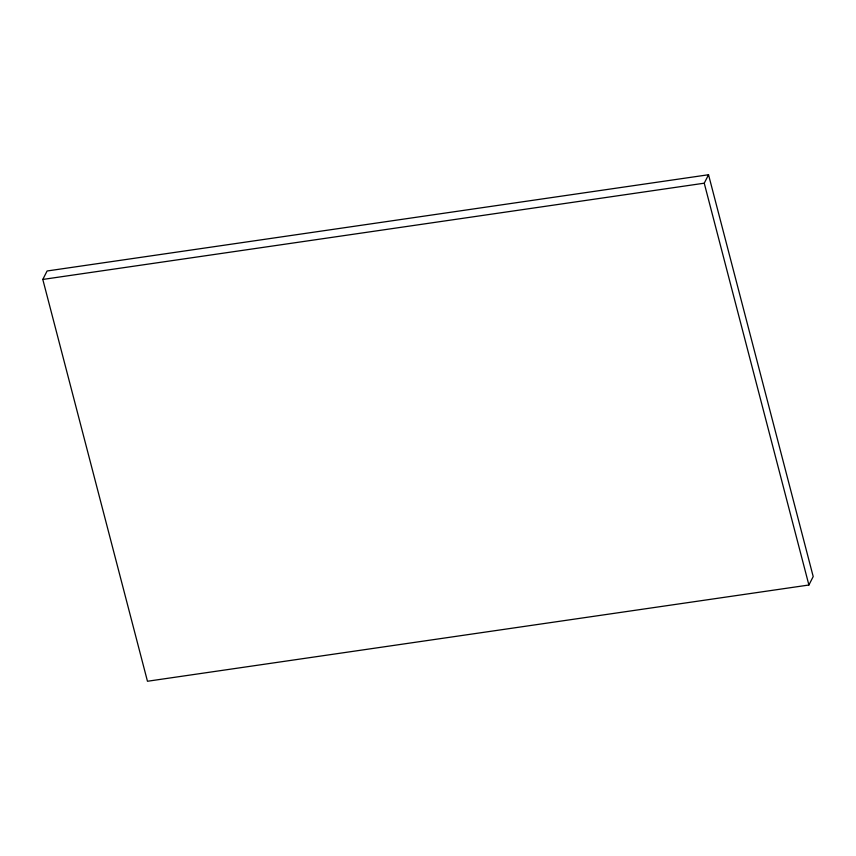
<?xml version="1.0" encoding="UTF-8"?>
<svg xmlns="http://www.w3.org/2000/svg" width="856" height="856" viewBox="0 0 856 856"><rect width="100%" height="100%" fill="white"/><g stroke="black" fill="none" stroke-linecap="round" stroke-linejoin="round"><path stroke-width="1.28" d="M42.8 279.441L47.101 270.988L708.533 174.742L813.2 576.559L808.899 585.012L147.467 681.258L42.8 279.441L704.242 183.195L708.533 174.742M704.242 183.195L808.899 585.012"/></g></svg>
